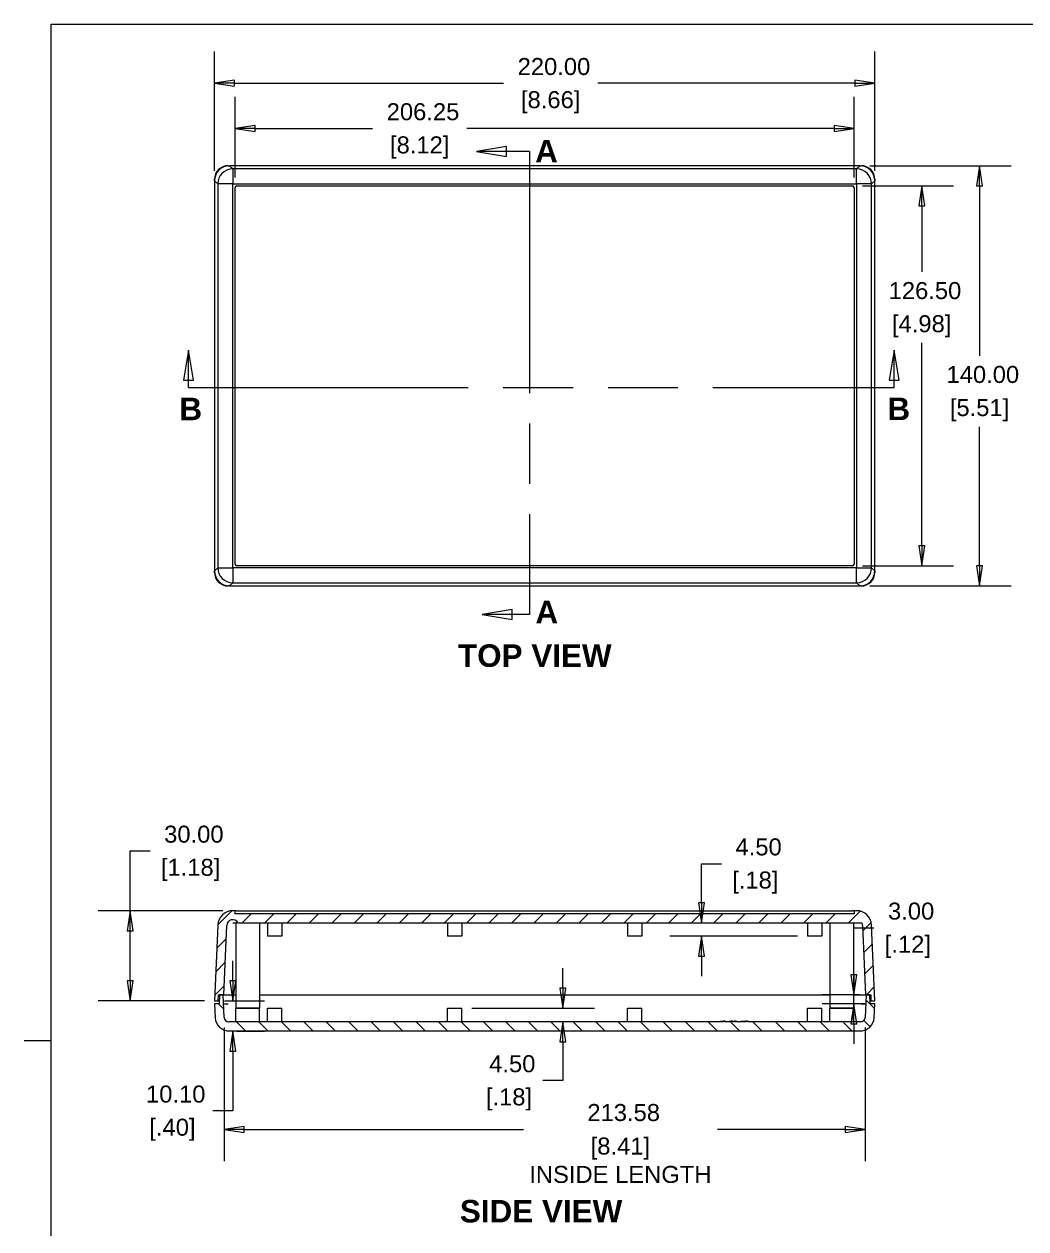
# Model space of a CAD drawing. Header units: millimetres. Extents: x 12 to 919, y 12 to 708.
# Drawn here: x 12.1 to 346, y 297.1 to 698.5 of the extents above; entities that cross this region are included whole.
import ezdxf

# ---------------------------------------------------------------- set-up
doc = ezdxf.new("R2010")
doc.units = ezdxf.units.MM
doc.header["$LTSCALE"] = 3.333333
doc.linetypes.add('DOUBLE_DASH_CHAIN', pattern=[1.2403, 0.6614, -0.0827, 0.1654, -0.0827, 0.1654, -0.0827])
for name, color, linetype, lineweight in [('Dimension (ANSI)', 7, 'Continuous', 9), ('Hatch (ANSI)', 7, 'Continuous', 9), ('Section Line (ANSI)', 7, 'DOUBLE_DASH_CHAIN', 9), ('Sketch Geometry (ANSI)', 7, 'Continuous', 9), ('Symbol (ANSI)', 7, 'Continuous', 9), ('Visible (ANSI)', 7, 'Continuous', 9), ('Visible Narrow (ANSI)', 7, 'Continuous', 9)]:
    doc.layers.add(name, color=color, linetype=linetype, lineweight=lineweight)
doc.styles.add('Label Text (ANSI)', font='arialbd.ttf')
doc.styles.add('Note Text (ANSI)', font='arial.ttf')
doc.dimstyles.new('Default - mm_inch (ANSI)', dxfattribs={"dimscale": 3.333333, "dimtxt": 1.7, "dimasz": 2, "dimexe": 3.175, "dimexo": 1, "dimgap": 0.8, "dimtad": 0, "dimtih": 1, "dimtoh": 1, "dimrnd": 1e-08, "dimzin": 4, "dimdsep": 46, "dimtxsty": 'Note Text (ANSI)', "dimblk": 'Filled-1', "dimcen": 0.09, "dimdle": 10, "dimclrd": 256, "dimclre": 256, "dimclrt": 256, "dimadec": 1, "dimazin": 0, "dimtfac": 1.176471, "dimtofl": 0, "dimtmove": 0, "dimatfit": 3, "dimfxl": 0, "dimtolj": 1, "dimtzin": 0, "dimlwd": -1, "dimlwe": -1, "dimarcsym": 0})

# ---------------------------------------------------------------- blocks, each defined once
blk = doc.blocks.new('Borders Default Border')
at = {"layer": 'Sketch Geometry (ANSI)'}
blk.add_line((6.35, 107.95), (3.63, 107.95), dxfattribs=at)
at = {"layer": 'Sketch Geometry (ANSI)', "flags": 128}
blk.add_lwpolyline([(6.35, 6.35), (6.35, 209.55), (273.05, 209.55), (273.05, 6.35), (6.35, 6.35)], dxfattribs=at)
blk = doc.blocks.new('2dTransSection0')
at = {"layer": 'Section Line (ANSI)', "linetype": 'Continuous'}
for p, q in [((51.85, 197.33), (48.85, 196.83)), ((51.85, 196.83), (48.85, 196.83)), ((48.85, 196.83), (51.85, 196.33)), ((51.85, 196.33), (51.85, 197.33)), ((54.17, 196.83), (51.85, 196.83)), ((54.17, 196.83), (54.17, 191.33)), ((54.17, 156.04), (54.17, 150.55)), ((52.42, 151.05), (49.42, 150.55)), ((52.42, 150.55), (49.42, 150.55)), ((49.42, 150.55), (52.42, 150.05)), ((52.42, 150.05), (52.42, 151.05)), ((54.17, 150.55), (52.42, 150.55))]:
    blk.add_line(p, q, dxfattribs=at)
at = {"layer": 'Section Line (ANSI)', "linetype": 'DOUBLE_DASH_CHAIN', "ltscale": 10.9608}
blk.add_line((54.17, 196.83), (54.17, 150.55), dxfattribs=at)
at = {"layer": 'Section Line (ANSI)', "linetype": 'Continuous', "flags": 128}
for points in [[(51.85, 197.33), (48.85, 196.83), (51.85, 196.33), (51.85, 197.33)], [(52.42, 151.05), (49.42, 150.55), (52.42, 150.05), (52.42, 151.05)]]:
    blk.add_lwpolyline(points, dxfattribs=at)
at = {"layer": 'Section Line (ANSI)'}
for points in [[(51.85, 197.33), (48.85, 196.83), (51.85, 196.33), (51.85, 197.33)], [(52.42, 151.05), (49.42, 150.55), (52.42, 150.05), (52.42, 151.05)]]:
    blk.add_solid(points, dxfattribs=at)
at = {"layer": 'Section Line (ANSI)', "char_height": 2.25, "attachment_point": 7, "style": 'Label Text (ANSI)'}
for insert in [(54.73, 195.73), (54.76, 149.66)]:
    blk.add_mtext('A', dxfattribs=dict(at, insert=insert))
blk = doc.blocks.new('2dTransSection1')
at = {"layer": 'Section Line (ANSI)', "linetype": 'Continuous'}
for p, q in [((20.08, 176.97), (19.58, 173.97)), ((20.08, 173.97), (20.08, 176.97)), ((20.58, 173.97), (20.08, 176.97)), ((90.61, 176.95), (90.11, 173.95)), ((90.61, 173.95), (90.61, 176.95)), ((91.11, 173.95), (90.61, 176.95)), ((19.58, 173.97), (20.58, 173.97)), ((20.08, 173.23), (20.08, 173.97)), ((90.11, 173.95), (91.11, 173.95)), ((90.61, 173.23), (90.61, 173.95)), ((20.08, 173.23), (27.71, 173.23)), ((82.98, 173.23), (90.61, 173.23))]:
    blk.add_line(p, q, dxfattribs=at)
at = {"layer": 'Section Line (ANSI)', "linetype": 'DOUBLE_DASH_CHAIN', "ltscale": 12.678481}
blk.add_line((20.08, 173.23), (90.61, 173.23), dxfattribs=at)
at = {"layer": 'Section Line (ANSI)', "linetype": 'Continuous', "flags": 128}
for points in [[(20.58, 173.97), (20.08, 176.97), (19.58, 173.97), (20.58, 173.97)], [(91.11, 173.95), (90.61, 176.95), (90.11, 173.95), (91.11, 173.95)]]:
    blk.add_lwpolyline(points, dxfattribs=at)
at = {"layer": 'Section Line (ANSI)'}
for points in [[(20.58, 173.97), (20.08, 176.97), (19.58, 173.97), (20.58, 173.97)], [(91.11, 173.95), (90.61, 176.95), (90.11, 173.95), (91.11, 173.95)]]:
    blk.add_solid(points, dxfattribs=at)
at = {"layer": 'Section Line (ANSI)', "char_height": 2.25, "attachment_point": 7, "style": 'Label Text (ANSI)'}
for insert in [(19.16, 169.96), (89.95, 169.97)]:
    blk.add_mtext('B', dxfattribs=dict(at, insert=insert))
blk = doc.blocks.new('Filled-1')
at = {"color": 0}
for p, q in [((0, 0), (-1, 0.15)), ((-1, 0.15), (-1, -0.15)), ((-1, 0), (0, 0)), ((-1, -0.15), (0, 0))]:
    blk.add_line(p, q, dxfattribs=at)
at = {"color": 0, "flags": 128}
blk.add_lwpolyline([(-1, -0.15), (0, 0), (-1, 0.15), (-1, -0.15)], dxfattribs=at)
at = {"color": 0}
blk.add_solid([(-1, -0.15), (0, 0), (-1, 0.15), (-1, -0.15)], dxfattribs=at)
blk = doc.blocks.new('*D13')
at = {"layer": 'Defpoints', "color": 0, "transparency": 16777216}
for p in [(75.59, 678.77), (75.59, 646.33), (295.59, 646.33)]:
    blk.add_point(p, dxfattribs=at)
at = {"layer": 'Dimension (ANSI)', "transparency": 16777216}
for p, q in [((75.59, 649.66), (75.59, 689.35)), ((295.59, 649.66), (295.59, 689.35)), ((82.26, 678.77), (171.92, 678.77)), ((288.93, 678.77), (203.28, 678.77))]:
    blk.add_line(p, q, dxfattribs=at)
at = {"layer": 'Dimension (ANSI)', "transparency": 16777216, "xscale": 6.666666666666667, "yscale": 6.666666666666667, "zscale": 6.666666666666667, "rotation": 180}
blk.add_blockref('Filled-1', (75.59, 678.77), dxfattribs=at)
at = {"layer": 'Dimension (ANSI)', "transparency": 16777216, "xscale": 6.666666666666667, "yscale": 6.666666666666667, "zscale": 6.666666666666667}
blk.add_blockref('Filled-1', (295.59, 678.77), dxfattribs=at)
at = {"layer": 'Dimension (ANSI)', "transparency": 16777216, "attachment_point": 5, "style": 'Note Text (ANSI)'}
for s, insert, char_height in [('\\A1; 220.00', (187.6, 684.33), 5.6667), ('\\A1;[8.66]', (187.6, 672.47), 5.667)]:
    blk.add_mtext(s, dxfattribs=dict(at, insert=insert, char_height=char_height))
blk = doc.blocks.new('*D14')
at = {"layer": 'Defpoints', "color": 0, "transparency": 16777216}
for p in [(290.6, 651.32), (330.52, 651.32), (290.6, 511.32)]:
    blk.add_point(p, dxfattribs=at)
at = {"layer": 'Dimension (ANSI)', "transparency": 16777216}
for p, q in [((293.93, 651.32), (341.1, 651.32)), ((330.52, 644.66), (330.52, 588.03)), ((330.52, 517.99), (330.52, 564.32)), ((293.93, 511.32), (341.1, 511.32))]:
    blk.add_line(p, q, dxfattribs=at)
at = {"layer": 'Dimension (ANSI)', "transparency": 16777216, "xscale": 6.666666666666667, "yscale": 6.666666666666667, "zscale": 6.666666666666667}
for p, rotation in [((330.52, 651.32), 90), ((330.52, 511.32), 270)]:
    blk.add_blockref('Filled-1', p, dxfattribs=dict(at, rotation=rotation))
at = {"layer": 'Dimension (ANSI)', "transparency": 16777216, "attachment_point": 5, "style": 'Note Text (ANSI)'}
for s, insert, char_height in [('\\A1; 140.00', (330.52, 581.74), 5.6667), ('\\A1;[5.51]', (330.52, 569.88), 5.667)]:
    blk.add_mtext(s, dxfattribs=dict(at, insert=insert, char_height=char_height))
blk = doc.blocks.new('*D15')
at = {"layer": 'Defpoints', "color": 0, "transparency": 16777216}
for p in [(288.22, 644.57), (288.22, 518.07), (311.24, 518.07)]:
    blk.add_point(p, dxfattribs=at)
at = {"layer": 'Dimension (ANSI)', "transparency": 16777216}
for p, q in [((291.55, 644.57), (321.82, 644.57)), ((311.24, 637.91), (311.24, 615.99)), ((311.24, 524.74), (311.24, 592.27)), ((291.55, 518.07), (321.82, 518.07))]:
    blk.add_line(p, q, dxfattribs=at)
at = {"layer": 'Dimension (ANSI)', "transparency": 16777216, "xscale": 6.666666666666667, "yscale": 6.666666666666667, "zscale": 6.666666666666667}
for p, rotation in [((311.24, 644.57), 90), ((311.24, 518.07), 270)]:
    blk.add_blockref('Filled-1', p, dxfattribs=dict(at, rotation=rotation))
at = {"layer": 'Dimension (ANSI)', "transparency": 16777216, "attachment_point": 5, "style": 'Note Text (ANSI)'}
for s, insert, char_height in [('\\A1; 126.50', (311.24, 609.69), 5.6667), ('\\A1;[4.98]', (311.24, 597.83), 5.667)]:
    blk.add_mtext(s, dxfattribs=dict(at, insert=insert, char_height=char_height))
blk = doc.blocks.new('*D16')
at = {"layer": 'Defpoints', "color": 0, "transparency": 16777216}
for p in [(82.47, 663.71), (82.47, 644.07), (288.72, 644.07)]:
    blk.add_point(p, dxfattribs=at)
at = {"layer": 'Dimension (ANSI)', "transparency": 16777216}
for p, q in [((82.47, 647.41), (82.47, 674.29)), ((288.72, 647.41), (288.72, 674.29)), ((89.14, 663.71), (128.25, 663.71)), ((282.05, 663.71), (159.68, 663.71))]:
    blk.add_line(p, q, dxfattribs=at)
at = {"layer": 'Dimension (ANSI)', "transparency": 16777216, "xscale": 6.666666666666667, "yscale": 6.666666666666667, "zscale": 6.666666666666667, "rotation": 180}
blk.add_blockref('Filled-1', (82.47, 663.71), dxfattribs=at)
at = {"layer": 'Dimension (ANSI)', "transparency": 16777216, "xscale": 6.666666666666667, "yscale": 6.666666666666667, "zscale": 6.666666666666667}
blk.add_blockref('Filled-1', (288.72, 663.71), dxfattribs=at)
at = {"layer": 'Dimension (ANSI)', "transparency": 16777216, "attachment_point": 5, "style": 'Note Text (ANSI)'}
for s, insert, char_height in [('\\A1; 206.25', (143.96, 669.27), 5.6667), ('\\A1;[8.12]', (143.96, 657.41), 5.667)]:
    blk.add_mtext(s, dxfattribs=dict(at, insert=insert, char_height=char_height))
blk = doc.blocks.new('*D22')
at = {"layer": 'Defpoints', "color": 0, "transparency": 16777216}
for p in [(47.44, 403.14), (81.65, 403.14), (75.59, 373.14)]:
    blk.add_point(p, dxfattribs=at)
at = {"layer": 'Dimension (ANSI)', "transparency": 16777216}
for p, q in [((47.44, 403.14), (47.44, 423.04)), ((47.44, 423.04), (54.1, 423.04)), ((78.31, 403.14), (36.85, 403.14)), ((47.44, 379.8), (47.44, 396.47)), ((72.26, 373.14), (36.85, 373.14))]:
    blk.add_line(p, q, dxfattribs=at)
at = {"layer": 'Dimension (ANSI)', "transparency": 16777216, "xscale": 6.666666666666667, "yscale": 6.666666666666667, "zscale": 6.666666666666667}
for p, rotation in [((47.44, 403.14), 90), ((47.44, 373.14), 270)]:
    blk.add_blockref('Filled-1', p, dxfattribs=dict(at, rotation=rotation))
at = {"layer": 'Dimension (ANSI)', "transparency": 16777216, "char_height": 5.667, "attachment_point": 5, "style": 'Note Text (ANSI)'}
for s, insert in [('\\A1; 30.00', (67.59, 428.6)), ('\\A1;[1.18]', (67.59, 416.74))]:
    blk.add_mtext(s, dxfattribs=dict(at, insert=insert))
blk = doc.blocks.new('*D23')
at = {"layer": 'Defpoints', "color": 0, "transparency": 16777216}
for p in [(75.59, 373.14), (81.7, 373.14), (79.69, 363.04)]:
    blk.add_point(p, dxfattribs=at)
at = {"layer": 'Dimension (ANSI)', "transparency": 16777216}
for p, q in [((81.7, 379.8), (81.7, 386.47)), ((78.93, 373.14), (92.28, 373.14)), ((83.03, 363.04), (92.28, 363.04)), ((81.7, 356.37), (81.7, 336.46)), ((81.7, 336.46), (75.03, 336.46))]:
    blk.add_line(p, q, dxfattribs=at)
at = {"layer": 'Dimension (ANSI)', "transparency": 16777216, "xscale": 6.666666666666667, "yscale": 6.666666666666667, "zscale": 6.666666666666667}
for p, rotation in [((81.7, 373.14), 270), ((81.7, 363.04), 90)]:
    blk.add_blockref('Filled-1', p, dxfattribs=dict(at, rotation=rotation))
at = {"layer": 'Dimension (ANSI)', "transparency": 16777216, "char_height": 5.667, "attachment_point": 5, "style": 'Note Text (ANSI)'}
for s, insert in [('\\A1; 10.10', (61.55, 342.02)), ('\\A1;[.40]', (61.55, 330.16))]:
    blk.add_mtext(s, dxfattribs=dict(at, insert=insert))
blk = doc.blocks.new('*D24')
at = {"layer": 'Defpoints', "color": 0, "transparency": 16777216}
for p in [(293.96, 375.14), (288.68, 372.14), (295.59, 372.14)]:
    blk.add_point(p, dxfattribs=at)
at = {"layer": 'Dimension (ANSI)', "transparency": 16777216}
for p, q in [((288.68, 381.8), (288.68, 397.4)), ((288.68, 397.4), (295.35, 397.4)), ((290.62, 375.14), (278.1, 375.14)), ((292.26, 372.14), (278.1, 372.14)), ((288.68, 365.47), (288.68, 358.8))]:
    blk.add_line(p, q, dxfattribs=at)
at = {"layer": 'Dimension (ANSI)', "transparency": 16777216, "xscale": 6.666666666666667, "yscale": 6.666666666666667, "zscale": 6.666666666666667}
for p, rotation in [((288.68, 375.14), 270), ((288.68, 372.14), 90)]:
    blk.add_blockref('Filled-1', p, dxfattribs=dict(at, rotation=rotation))
at = {"layer": 'Dimension (ANSI)', "transparency": 16777216, "char_height": 5.667, "attachment_point": 5, "style": 'Note Text (ANSI)'}
for s, insert in [('\\A1; 3.00', (306.63, 402.97)), ('\\A1;[.12]', (306.63, 391.11))]:
    blk.add_mtext(s, dxfattribs=dict(at, insert=insert))
blk = doc.blocks.new('*D25')
at = {"layer": 'Defpoints', "color": 0, "transparency": 16777216}
for p in [(237.86, 399.14), (291.27, 399.14), (273.22, 394.64)]:
    blk.add_point(p, dxfattribs=at)
at = {"layer": 'Dimension (ANSI)', "transparency": 16777216}
for p, q in [((237.86, 405.8), (237.86, 418.8)), ((237.86, 418.8), (244.52, 418.8)), ((269.89, 394.64), (227.27, 394.64)), ((237.86, 387.97), (237.86, 381.3))]:
    blk.add_line(p, q, dxfattribs=at)
at = {"layer": 'Dimension (ANSI)', "transparency": 16777216, "xscale": 6.666666666666667, "yscale": 6.666666666666667, "zscale": 6.666666666666667}
for p, rotation in [((237.86, 399.14), 270), ((237.86, 394.64), 90)]:
    blk.add_blockref('Filled-1', p, dxfattribs=dict(at, rotation=rotation))
at = {"layer": 'Dimension (ANSI)', "transparency": 16777216, "char_height": 5.667, "attachment_point": 5, "style": 'Note Text (ANSI)'}
for s, insert in [('\\A1; 4.50', (255.8, 424.36)), ('\\A1;[.18]', (255.8, 412.5))]:
    blk.add_mtext(s, dxfattribs=dict(at, insert=insert))
blk = doc.blocks.new('*D26')
at = {"layer": 'Defpoints', "color": 0, "transparency": 16777216}
for p in [(157.97, 370.64), (191.65, 370.64), (80.3, 366.14)]:
    blk.add_point(p, dxfattribs=at)
at = {"layer": 'Dimension (ANSI)', "transparency": 16777216}
for p, q in [((191.65, 377.3), (191.65, 383.97)), ((161.3, 370.64), (202.24, 370.64)), ((191.65, 359.47), (191.65, 346.56)), ((191.65, 346.56), (184.99, 346.56))]:
    blk.add_line(p, q, dxfattribs=at)
at = {"layer": 'Dimension (ANSI)', "transparency": 16777216, "xscale": 6.666666666666667, "yscale": 6.666666666666667, "zscale": 6.666666666666667}
for p, rotation in [((191.65, 370.64), 270), ((191.65, 366.14), 90)]:
    blk.add_blockref('Filled-1', p, dxfattribs=dict(at, rotation=rotation))
at = {"layer": 'Dimension (ANSI)', "transparency": 16777216, "char_height": 5.667, "attachment_point": 5, "style": 'Note Text (ANSI)'}
for s, insert in [('\\A1; 4.50', (173.71, 352.12)), ('\\A1;[.18]', (173.71, 340.27))]:
    blk.add_mtext(s, dxfattribs=dict(at, insert=insert))
blk = doc.blocks.new('*D49')
at = {"layer": 'Defpoints', "color": 0, "transparency": 16777216}
for p in [(78.81, 367.57), (292.38, 367.57), (292.38, 330.3)]:
    blk.add_point(p, dxfattribs=at)
at = {"layer": 'Dimension (ANSI)', "transparency": 16777216}
for p, q in [((78.81, 364.23), (78.81, 319.72)), ((292.38, 364.23), (292.38, 319.72)), ((85.47, 330.3), (178.5, 330.3)), ((285.72, 330.3), (243.16, 330.3))]:
    blk.add_line(p, q, dxfattribs=at)
at = {"layer": 'Dimension (ANSI)', "transparency": 16777216, "xscale": 6.666666666666667, "yscale": 6.666666666666667, "zscale": 6.666666666666667, "rotation": 180}
blk.add_blockref('Filled-1', (78.81, 330.3), dxfattribs=at)
at = {"layer": 'Dimension (ANSI)', "transparency": 16777216, "xscale": 6.666666666666667, "yscale": 6.666666666666667, "zscale": 6.666666666666667}
blk.add_blockref('Filled-1', (292.38, 330.3), dxfattribs=at)
at = {"layer": 'Dimension (ANSI)', "transparency": 16777216, "char_height": 5.6667, "attachment_point": 5, "style": 'Note Text (ANSI)'}
for s, insert in [('\\A1; \\fArial|b0|i0;\\H5.6667;213.58', (210.83, 335.86)), ('\\A1;[8.41]{\\P\\fArial|b0|i0;\\H5.6667;INSIDE LENGTH}', (210.83, 319.97))]:
    blk.add_mtext(s, dxfattribs=dict(at, insert=insert))

msp = doc.modelspace()

# ---------------------------------------------------------------- hatches: boundary and pattern name
at = {"layer": 'Hatch (ANSI)'}
h = msp.add_hatch(dxfattribs=at)
h.set_pattern_fill('ANSI31', color=256, scale=42.333333, style=0)
h.set_pattern_definition([(45, (0, 0), (-3.741773, 3.741773), [])])
edge = h.paths.add_edge_path()
edge.add_ellipse((289.5426, 398.1352), major_axis=(4.9956, 0.2094), ratio=1, start_angle=0, end_angle=87.6)
edge.add_line((289.5426, 403.1352), (288.7198, 403.1352))
edge.add_line((288.7198, 403.1352), (288.7198, 402.1352))
edge.add_line((288.7198, 402.1352), (82.4698, 402.1352))
edge.add_line((82.4698, 402.1352), (82.4698, 403.1352))
edge.add_line((82.4698, 403.1352), (81.647, 403.1352))
edge.add_ellipse((81.647, 398.1352), major_axis=(0, 5), ratio=1, start_angle=0, end_angle=87.6)
edge.add_line((76.6514, 398.3446), (75.5948, 373.1352))
edge.add_line((75.5948, 373.1352), (76.8448, 373.1352))
edge.add_line((76.8448, 373.1352), (76.9356, 375.1352))
edge.add_line((76.9356, 375.1352), (77.2341, 375.1352))
edge.add_line((77.2341, 375.1352), (78.4617, 375.1352))
edge.add_line((78.4617, 375.1352), (78.6813, 375.1352))
edge.add_line((78.6813, 375.1352), (79.6488, 398.219))
edge.add_ellipse((81.647, 398.1352), major_axis=(-1.9982, 0.0838), ratio=1, start_angle=212.4, end_angle=360, ccw=False)
edge.add_line((83.3791, 399.1352), (291.2747, 399.1352))
edge.add_ellipse((289.5426, 398.1352), major_axis=(1.7321, 1), ratio=1, start_angle=332.4, end_angle=360, ccw=False)
edge.add_line((291.5409, 398.219), (292.5083, 375.1352))
edge.add_line((292.5083, 375.1352), (292.7279, 375.1352))
edge.add_line((292.7279, 375.1352), (293.9555, 375.1352))
edge.add_line((293.9555, 375.1352), (294.254, 375.1352))
edge.add_line((294.254, 375.1352), (294.3448, 373.1352))
edge.add_line((294.3448, 373.1352), (295.5948, 373.1352))
edge.add_line((295.5948, 373.1352), (294.5382, 398.3446))
h = msp.add_hatch(dxfattribs=at)
h.set_pattern_fill('ANSI31', color=256, scale=42.333333, angle=90.00021, style=0)
h.set_pattern_definition([(135.0002, (0, 0), (-3.74176, -3.74179), [])])
edge = h.paths.add_edge_path()
edge.add_line((77.2341, 375.1352), (77.0979, 372.1352))
edge.add_line((77.0979, 372.1352), (75.5948, 372.1352))
edge.add_line((75.5948, 372.1352), (75.8084, 367.4311))
edge.add_ellipse((80.3038, 367.6352), major_axis=(-4.4954, -0.2041), ratio=1, start_angle=0, end_angle=87.4)
edge.add_line((80.3038, 363.1352), (290.8858, 363.1352))
edge.add_ellipse((290.8858, 367.6352), major_axis=(0, -4.5), ratio=1, start_angle=0, end_angle=87.4)
edge.add_line((295.3812, 367.4311), (295.5948, 372.1352))
edge.add_line((295.5948, 372.1352), (294.0917, 372.1352))
edge.add_line((294.0917, 372.1352), (293.9555, 375.1352))
edge.add_line((293.9555, 375.1352), (292.7279, 375.1352))
edge.add_line((292.7279, 375.1352), (292.3843, 367.5672))
edge.add_ellipse((290.8858, 367.6352), major_axis=(1.4985, -0.068), ratio=1, start_angle=272.6, end_angle=360, ccw=False)
edge.add_line((290.8858, 366.1352), (253.2357, 366.1352))
edge.add_line((253.2357, 366.1352), (253.2357, 366.3352))
edge.add_line((253.2357, 366.3352), (252.6294, 366.3352))
edge.add_line((252.6294, 366.3352), (252.6294, 366.1352))
edge.add_line((252.6294, 366.1352), (249.225, 366.1352))
edge.add_line((249.225, 366.1352), (249.225, 366.3352))
edge.add_line((249.225, 366.3352), (248.8365, 366.3352))
edge.add_line((248.8365, 366.3352), (248.8365, 366.1352))
edge.add_line((248.8365, 366.1352), (248.2232, 366.1352))
edge.add_line((248.2232, 366.1352), (248.2232, 366.3352))
edge.add_line((248.2232, 366.3352), (247.7256, 366.3352))
edge.add_line((247.7256, 366.3352), (247.7256, 366.1352))
edge.add_line((247.7256, 366.1352), (245.6269, 366.1352))
edge.add_line((245.6269, 366.1352), (245.6269, 366.3352))
edge.add_line((245.6269, 366.3352), (245.1674, 366.3352))
edge.add_line((245.1674, 366.3352), (245.1674, 366.1352))
edge.add_line((245.1674, 366.1352), (80.3038, 366.1352))
edge.add_ellipse((80.3038, 367.6352), major_axis=(0, -1.5), ratio=1, start_angle=272.6, end_angle=360, ccw=False)
edge.add_line((78.8053, 367.5672), (78.4617, 375.1352))
edge.add_line((78.4617, 375.1352), (77.2341, 375.1352))

# ---------------------------------------------------------------- linework, layer by layer
at = {"layer": 'Visible (ANSI)'}
for p, q in [((80.0902, 651.3222), (80.5904, 651.3222)), ((290.5992, 651.3222), (80.5904, 651.3222)), ((290.5992, 651.3222), (291.0994, 651.3222)), ((75.5948, 646.3266), (75.5948, 646.8268)), ((75.5948, 646.3266), (75.5948, 516.3178)), ((295.5948, 646.8268), (295.5948, 646.3266)), ((295.5948, 516.3178), (295.5948, 646.3266)), ((82.4698, 518.5722), (82.4698, 644.0722)), ((82.9698, 644.5722), (288.2198, 644.5722)), ((288.7198, 644.0722), (288.7198, 518.5722)), ((288.2198, 518.0722), (82.9698, 518.0722)), ((75.5948, 515.8175), (75.5948, 516.3178)), ((295.5948, 516.3178), (295.5948, 515.8175)), ((80.5904, 511.3222), (80.0902, 511.3222)), ((80.5904, 511.3222), (290.5992, 511.3222)), ((291.0994, 511.3222), (290.5992, 511.3222)), ((82.4698, 403.1352), (81.647, 403.1352)), ((82.4698, 402.1352), (82.4698, 403.1352)), ((82.9698, 403.1352), (82.4698, 403.1352)), ((288.7198, 402.1352), (82.4698, 402.1352)), ((82.9698, 403.1352), (288.2198, 403.1352)), ((288.7198, 403.1352), (288.2198, 403.1352)), ((289.5426, 403.1352), (288.7198, 403.1352)), ((288.7198, 403.1352), (288.7198, 402.1352)), ((76.6514, 398.3446), (75.5948, 373.1352)), ((78.6813, 375.1352), (79.6488, 398.219)), ((81.647, 399.1352), (82.6448, 399.1352)), ((83.3791, 399.1352), (82.6448, 399.1352)), ((82.6448, 399.1352), (82.6448, 370.6352)), ((83.3791, 399.1352), (291.2747, 399.1352)), ((90.5448, 399.1352), (90.5448, 370.6352)), ((93.2198, 399.1352), (93.2198, 394.6352)), ((97.9698, 399.1352), (97.9698, 394.6352)), ((153.2198, 399.1352), (153.2198, 394.6352)), ((157.9698, 399.1352), (157.9698, 394.6352)), ((175.0419, 399.1352), (175.0419, 398.9352)), ((175.5667, 398.9352), (175.0419, 398.9352)), ((175.5667, 399.1352), (175.5667, 398.9352)), ((175.8302, 398.9352), (175.5667, 398.9352)), ((175.8302, 399.1352), (175.8302, 398.9352)), ((176.281, 398.9352), (175.8302, 398.9352)), ((176.281, 399.1352), (176.281, 398.9352)), ((176.775, 399.1352), (176.775, 398.9352)), ((176.7997, 398.9352), (176.775, 398.9352)), ((176.7997, 399.1352), (176.7997, 398.9352)), ((176.8799, 398.9352), (176.7997, 398.9352)), ((176.88, 399.1352), (176.88, 398.9352)), ((178.2735, 398.9352), (176.88, 398.9352)), ((178.2735, 399.1352), (178.2735, 398.9352)), ((178.2879, 398.9352), (178.2735, 398.9352)), ((178.2879, 399.1352), (178.2879, 398.9352)), ((178.5843, 399.1352), (178.5843, 398.9352)), ((178.823, 398.9352), (178.5843, 398.9352)), ((178.823, 399.1352), (178.823, 398.9352)), ((179.3911, 398.9352), (178.823, 398.9352)), ((179.9551, 398.9352), (179.3911, 398.9352)), ((180.231, 398.9352), (179.9551, 398.9352)), ((180.231, 399.1352), (180.231, 398.9352)), ((180.4903, 399.1352), (180.4903, 398.9352)), ((180.7291, 398.9352), (180.4903, 398.9352)), ((180.7291, 399.1352), (180.7291, 398.9352)), ((181.2972, 398.9352), (180.7291, 398.9352)), ((181.8612, 398.9352), (181.2972, 398.9352)), ((182.137, 398.9352), (181.8612, 398.9352)), ((182.137, 399.1352), (182.137, 398.9352)), ((183.6293, 399.1352), (183.6293, 398.9352)), ((183.9669, 398.9352), (183.6293, 398.9352)), ((183.9669, 399.1352), (183.9669, 398.9352)), ((185.0084, 398.9352), (183.9669, 398.9352)), ((185.0084, 399.1352), (185.0084, 398.9352)), ((185.42, 398.9352), (185.0084, 398.9352)), ((185.42, 399.1352), (185.42, 398.9352)), ((185.4818, 398.9352), (185.42, 398.9352)), ((185.4818, 399.1352), (185.4818, 398.9352)), ((185.6835, 399.1352), (185.6835, 398.9352)), ((187.2026, 398.9352), (185.6835, 398.9352)), ((187.2026, 399.1352), (187.2026, 398.9352)), ((187.5052, 399.1352), (187.5052, 398.9352)), ((187.8427, 398.9352), (187.5052, 398.9352)), ((187.8427, 399.1352), (187.8427, 398.9352)), ((188.9769, 398.9352), (187.8427, 398.9352)), ((188.9769, 399.1352), (188.9769, 398.9352)), ((213.2198, 399.1352), (213.2198, 394.6352)), ((217.9698, 399.1352), (217.9698, 394.6352)), ((273.2198, 399.1352), (273.2198, 394.6352)), ((277.9698, 399.1352), (277.9698, 394.6352)), ((280.6448, 399.1352), (280.6448, 370.6352)), ((288.5448, 399.1352), (288.5448, 370.6352)), ((291.5409, 398.219), (292.5083, 375.1352)), ((295.5948, 373.1352), (294.5382, 398.3446)), ((97.9698, 394.6352), (93.2198, 394.6352)), ((157.9698, 394.6352), (153.2198, 394.6352)), ((217.9698, 394.6352), (213.2198, 394.6352)), ((277.9698, 394.6352), (273.2198, 394.6352)), ((76.8448, 373.1352), (76.9356, 375.1352)), ((76.9356, 375.1352), (78.6813, 375.1352)), ((77.2341, 375.1352), (77.0979, 372.1352)), ((78.4617, 375.1352), (77.2341, 375.1352)), ((78.8053, 367.5672), (78.4617, 375.1352)), ((78.6813, 375.1352), (80.6795, 375.1352)), ((80.6795, 375.1352), (82.6448, 375.1352)), ((90.5448, 375.1352), (280.6448, 375.1352)), ((288.5448, 375.1352), (290.5101, 375.1352)), ((290.5101, 375.1352), (292.5083, 375.1352)), ((292.7279, 375.1352), (292.3843, 367.5672)), ((292.5083, 375.1352), (294.254, 375.1352)), ((293.9555, 375.1352), (292.7279, 375.1352)), ((294.0917, 372.1352), (293.9555, 375.1352)), ((294.254, 375.1352), (294.3448, 373.1352)), ((75.5948, 373.1352), (76.8448, 373.1352)), ((77.0979, 372.1352), (75.5948, 372.1352)), ((75.5948, 372.1352), (75.8084, 367.4311)), ((77.1435, 373.1352), (76.8448, 373.1352)), ((78.5979, 372.1352), (80.0964, 372.1352)), ((90.5448, 370.6352), (82.6448, 370.6352)), ((82.6448, 370.6352), (90.5448, 370.6352)), ((82.6448, 366.1352), (82.6448, 370.6352)), ((90.5448, 366.1352), (90.5448, 370.6352)), ((93.2198, 370.6352), (97.9698, 370.6352)), ((93.2198, 366.1352), (93.2198, 370.6352)), ((97.9698, 366.1352), (97.9698, 370.6352)), ((153.2198, 370.6352), (157.9698, 370.6352)), ((153.2198, 366.1352), (153.2198, 370.6352)), ((157.9698, 366.1352), (157.9698, 370.6352)), ((213.2198, 370.6352), (217.9698, 370.6352)), ((213.2198, 366.1352), (213.2198, 370.6352)), ((217.9698, 366.1352), (217.9698, 370.6352)), ((273.2198, 370.6352), (277.9698, 370.6352)), ((273.2198, 366.1352), (273.2198, 370.6352)), ((277.9698, 366.1352), (277.9698, 370.6352)), ((288.5448, 370.6352), (280.6448, 370.6352)), ((280.6448, 370.6352), (288.5448, 370.6352)), ((280.6448, 366.1352), (280.6448, 370.6352)), ((288.5448, 366.1352), (288.5448, 370.6352)), ((291.0933, 372.1352), (292.5917, 372.1352)), ((294.3448, 373.1352), (294.0452, 373.1352)), ((295.5948, 372.1352), (294.0917, 372.1352)), ((294.3448, 373.1352), (295.5948, 373.1352)), ((295.3812, 367.4311), (295.5948, 372.1352)), ((245.1674, 366.1352), (80.3038, 366.1352)), ((244.1562, 366.3352), (244.1874, 366.3352)), ((244.1562, 366.1352), (244.1562, 366.3352)), ((244.1874, 366.3352), (245.1674, 366.3352)), ((244.1874, 366.1352), (244.1874, 366.3352)), ((245.6269, 366.3352), (245.1674, 366.3352)), ((245.1674, 366.3352), (245.1674, 366.1352)), ((245.6269, 366.1352), (245.6269, 366.3352)), ((245.6269, 366.3352), (245.9374, 366.3352)), ((247.7256, 366.1352), (245.6269, 366.1352)), ((245.9374, 366.3352), (245.9686, 366.3352)), ((245.9374, 366.1352), (245.9374, 366.3352)), ((245.9686, 366.1352), (245.9686, 366.3352)), ((247.2325, 366.3352), (247.2363, 366.3352)), ((247.2325, 366.1352), (247.2325, 366.3352)), ((247.2363, 366.3352), (247.281, 366.3352)), ((247.2363, 366.1352), (247.2363, 366.3352)), ((247.281, 366.3352), (247.7256, 366.3352)), ((247.281, 366.1352), (247.281, 366.3352)), ((248.2232, 366.3352), (247.7256, 366.3352)), ((247.7256, 366.3352), (247.7256, 366.1352)), ((248.2232, 366.1352), (248.2232, 366.3352)), ((248.2232, 366.3352), (248.554, 366.3352)), ((248.8365, 366.1352), (248.2232, 366.1352)), ((248.554, 366.3352), (248.8365, 366.3352)), ((248.554, 366.1352), (248.554, 366.3352)), ((249.225, 366.3352), (248.8365, 366.3352)), ((248.8365, 366.3352), (248.8365, 366.1352)), ((249.225, 366.1352), (249.225, 366.3352)), ((249.225, 366.3352), (249.581, 366.3352)), ((252.6294, 366.1352), (249.225, 366.1352)), ((249.581, 366.3352), (249.6276, 366.3352)), ((249.581, 366.1352), (249.581, 366.3352)), ((249.6276, 366.1352), (249.6276, 366.3352)), ((251.0194, 366.3352), (251.0678, 366.3352)), ((251.0194, 366.1352), (251.0194, 366.3352)), ((251.0679, 366.3352), (252.6294, 366.3352)), ((251.0679, 366.1352), (251.0679, 366.3352)), ((253.2357, 366.3352), (252.6294, 366.3352)), ((252.6294, 366.3352), (252.6294, 366.1352)), ((253.2357, 366.1352), (253.2357, 366.3352)), ((253.2357, 366.3352), (253.3679, 366.3352)), ((290.8858, 366.1352), (253.2357, 366.1352)), ((253.3679, 366.1352), (253.3679, 366.3352)), ((253.3679, 366.3352), (253.4163, 366.3352)), ((253.4163, 366.1352), (253.4163, 366.3352)), ((79.6948, 363.0352), (79.6948, 363.1766)), ((93.4948, 363.0352), (79.6948, 363.0352)), ((80.3038, 363.1352), (290.8858, 363.1352)), ((93.4948, 363.0352), (93.4948, 363.1352)), ((277.6948, 363.0352), (277.6948, 363.1352)), ((291.4948, 363.0352), (277.6948, 363.0352)), ((291.4948, 363.0352), (291.4948, 363.1766))]:
    msp.add_line(p, q, dxfattribs=at)
for centre, radius, start, end in [((82.9698, 644.0722), 0.5, 90, 180), ((288.2198, 644.0722), 0.5, 0, 90), ((82.9698, 518.5722), 0.5, 180, 270), ((288.2198, 518.5722), 0.5, 270, 0), ((81.647, 398.1352), 5, 90, 177.6), ((289.5426, 398.1352), 5, 2.4, 90), ((81.647, 398.1352), 2, 30, 177.6), ((289.5426, 398.1352), 2, 2.4, 30), ((80.3038, 367.6352), 4.5, 182.6, 270), ((80.3038, 367.6352), 1.5, 182.6, 270), ((290.8858, 367.6352), 1.5, 270, 357.4), ((290.8858, 367.6352), 4.5, 270, 357.4)]:
    msp.add_arc(centre, radius, start, end, dxfattribs=at)
for centre, major_axis, ratio, start_param, end_param in [((80.5992, 646.3178), (-3.5417, 3.5417), 0.99824796, 5.49866393, 7.06770668), ((80.0994, 646.8175), (-3.1885, 3.1885), 0.99794431, 5.49881604, 7.06755457), ((290.5904, 646.3178), (3.5417, 3.5417), 0.99824796, 5.49866393, 7.06770668), ((291.0902, 646.8175), (3.1885, 3.1885), 0.99794431, 5.49881604, 7.06755457), ((80.5992, 516.3266), (-3.5417, -3.5417), 0.99824796, 5.49866393, 7.06770668), ((80.0994, 515.8268), (-3.1885, -3.1885), 0.99794431, 5.49881604, 7.06755457), ((290.5904, 516.3266), (3.5417, -3.5417), 0.99824796, 5.49866393, 7.06770668), ((291.0902, 515.8268), (3.1885, -3.1885), 0.99794431, 5.49881604, 7.06755457)]:
    msp.add_ellipse(centre, major_axis=major_axis, ratio=ratio, start_param=start_param, end_param=end_param, dxfattribs=at)
at = {"layer": 'Visible Narrow (ANSI)'}
for p, q in [((81.647, 650.2656), (80.5904, 651.3222)), ((81.647, 650.2656), (81.647, 645.27)), ((289.5426, 650.2656), (81.647, 650.2656)), ((290.5992, 651.3222), (289.5426, 650.2656)), ((289.5426, 645.27), (289.5426, 650.2656)), ((75.5948, 646.3266), (76.6514, 645.27)), ((294.5382, 645.27), (295.5948, 646.3266)), ((81.647, 645.27), (76.6514, 645.27)), ((76.6514, 645.27), (76.6514, 517.3744)), ((81.647, 517.3744), (81.647, 645.27)), ((81.647, 645.27), (289.5426, 645.27)), ((294.5382, 645.27), (289.5426, 645.27)), ((289.5426, 645.27), (289.5426, 517.3744)), ((294.5382, 517.3744), (294.5382, 645.27)), ((76.6514, 517.3744), (75.5948, 516.3178)), ((76.6514, 517.3744), (81.647, 517.3744)), ((81.647, 517.3744), (81.647, 512.3788)), ((289.5426, 517.3744), (81.647, 517.3744)), ((289.5426, 517.3744), (294.5382, 517.3744)), ((289.5426, 512.3788), (289.5426, 517.3744)), ((295.5948, 516.3178), (294.5382, 517.3744)), ((80.5904, 511.3222), (81.647, 512.3788)), ((81.647, 512.3788), (289.5426, 512.3788)), ((289.5426, 512.3788), (290.5992, 511.3222))]:
    msp.add_line(p, q, dxfattribs=at)
for centre, major_axis in [((81.647, 645.27), (-3.5355, -3.5355)), ((289.5426, 645.27), (-3.5355, 3.5355)), ((81.647, 517.3744), (3.5355, -3.5355)), ((289.5426, 517.3744), (3.5355, 3.5355))]:
    msp.add_ellipse(centre, major_axis=major_axis, ratio=0.99824796, start_param=3.9278676, end_param=5.49691036, dxfattribs=at)

# ---------------------------------------------------------------- block references
at = {"xscale": 3.333333333333333, "yscale": 3.333333333333333, "zscale": 3.333333333333333}
msp.add_blockref('Borders Default Border', (0, 0), dxfattribs=at)
at = {"layer": 'Section Line (ANSI)', "xscale": 3.333333333333333, "yscale": 3.333333333333333, "zscale": 3.333333333333333}
for name in ['2dTransSection0', '2dTransSection1']:
    msp.add_blockref(name, (0, 0), dxfattribs=at)

# ---------------------------------------------------------------- texts
at = {"layer": 'Symbol (ANSI)', "char_height": 7.5, "attachment_point": 7, "style": 'Label Text (ANSI)'}
for s, insert in [('TOP VIEW', (156.6978, 484.2648)), ('SIDE VIEW', (157.3348, 299.1739))]:
    msp.add_mtext(s, dxfattribs=dict(at, insert=insert))

# ---------------------------------------------------------------- dimensions: what is measured, and where the dimension line sits
at = {"layer": 'Dimension (ANSI)'}
for base, p1, p2, angle, text, override, picture, middle in [((75.5948, 678.7686), (295.5948, 646.3266), (75.5948, 646.3266), 180, ' <>\\X[8.66]', {"dimgap": 0.8, "dimtih": 0, "dimtoh": 0, "dimdec": 2, "dimpost": '\\X', "dimtol": 0, "dimlim": 0, "dimtp": 0, "dimtm": 0, "dimtdec": 2, "dimatfit": 1}, '*D13', (187.6014, 678.7686)), ((82.4698, 663.7114), (288.7198, 644.0722), (82.4698, 644.0722), 180, ' <>\\X[8.12]', {"dimgap": 0.8, "dimtih": 0, "dimtoh": 0, "dimdec": 2, "dimpost": '\\X', "dimtol": 0, "dimlim": 0, "dimtp": 0, "dimtm": 0, "dimtdec": 2, "dimatfit": 1}, '*D16', (143.9611, 663.7114)), ((330.5169, 651.3222), (290.5992, 511.3222), (290.5992, 651.3222), 90, ' <>\\X[5.51]', {"dimgap": 0.8, "dimdec": 2, "dimpost": '\\X', "dimtol": 0, "dimlim": 0, "dimtp": 0, "dimtm": 0, "dimtdec": 2, "dimatfit": 1}, '*D14', (330.5169, 576.1756)), ((311.2397, 518.0722), (288.2198, 644.5722), (288.2198, 518.0722), 90, ' <>\\X[4.98]', {"dimgap": 0.8, "dimdec": 2, "dimpost": '\\X', "dimtol": 0, "dimlim": 0, "dimtp": 0, "dimtm": 0, "dimtdec": 2, "dimatfit": 1}, '*D15', (311.2397, 604.1279)), ((47.4374, 403.1352), (75.5948, 373.1352), (81.647, 403.1352), 90, ' <>\\X[1.18]', {"dimgap": 0.8, "dimdec": 2, "dimpost": '\\X', "dimtol": 0, "dimlim": 0, "dimtp": 0, "dimtm": 0, "dimtdec": 2, "dimatfit": 2}, '*D22', (67.5861, 423.043)), ((237.8552, 399.1352), (273.2198, 394.6352), (291.2747, 399.1352), 90, ' <>\\X[.18]', {"dimgap": 0.8, "dimdec": 2, "dimpost": '\\X', "dimse2": 1, "dimtol": 0, "dimlim": 0, "dimtp": 0, "dimtm": 0, "dimtdec": 2, "dimatfit": 1}, '*D25', (255.8025, 418.7986)), ((288.6786, 372.1352), (293.9555, 375.1352), (295.5948, 372.1352), 90, ' <>\\X[.12]', {"dimgap": 0.8, "dimdec": 2, "dimpost": '\\X', "dimtol": 0, "dimlim": 0, "dimtp": 0, "dimtm": 0, "dimtdec": 2, "dimatfit": 1}, '*D24', (306.626, 397.4042)), ((81.6987, 373.1352), (79.6948, 363.0352), (75.5948, 373.1352), 90, ' <>\\X[.40]', {"dimgap": 0.8, "dimdec": 2, "dimpost": '\\X', "dimtol": 0, "dimlim": 0, "dimtp": 0, "dimtm": 0, "dimtdec": 2, "dimatfit": 1}, '*D23', (61.55, 336.4608)), ((191.6527, 370.6352), (80.3038, 366.1352), (157.9698, 370.6352), 90, ' <>\\X[.18]', {"dimgap": 0.8, "dimdec": 2, "dimpost": '\\X', "dimse1": 1, "dimtol": 0, "dimlim": 0, "dimtp": 0, "dimtm": 0, "dimtdec": 2, "dimatfit": 1}, '*D26', (173.7053, 346.5644)), ((292.3843, 330.3028), (78.8053, 367.5672), (292.3843, 367.5672), 180, ' \\fArial|b0|i0;\\H5.6667;<>\\X[8.41]{\\P\\fArial|b0|i0;\\H5.6667;INSIDE LENGTH}', {"dimgap": 0.8, "dimtih": 0, "dimtoh": 0, "dimdec": 2, "dimpost": '\\X', "dimtol": 0, "dimlim": 0, "dimtp": 0, "dimtm": 0, "dimtdec": 2, "dimatfit": 1}, '*D49', (210.8334, 330.3028))]:
    dim = msp.add_linear_dim(base=base, p1=p1, p2=p2, angle=angle, text=text, dimstyle='Default - mm_inch (ANSI)', override=override, dxfattribs=at)
    dim.commit()
    dim.dimension.update_dxf_attribs({"geometry": picture, "text_midpoint": middle, "dimtype": 160})

doc.saveas('drawing.dxf')
